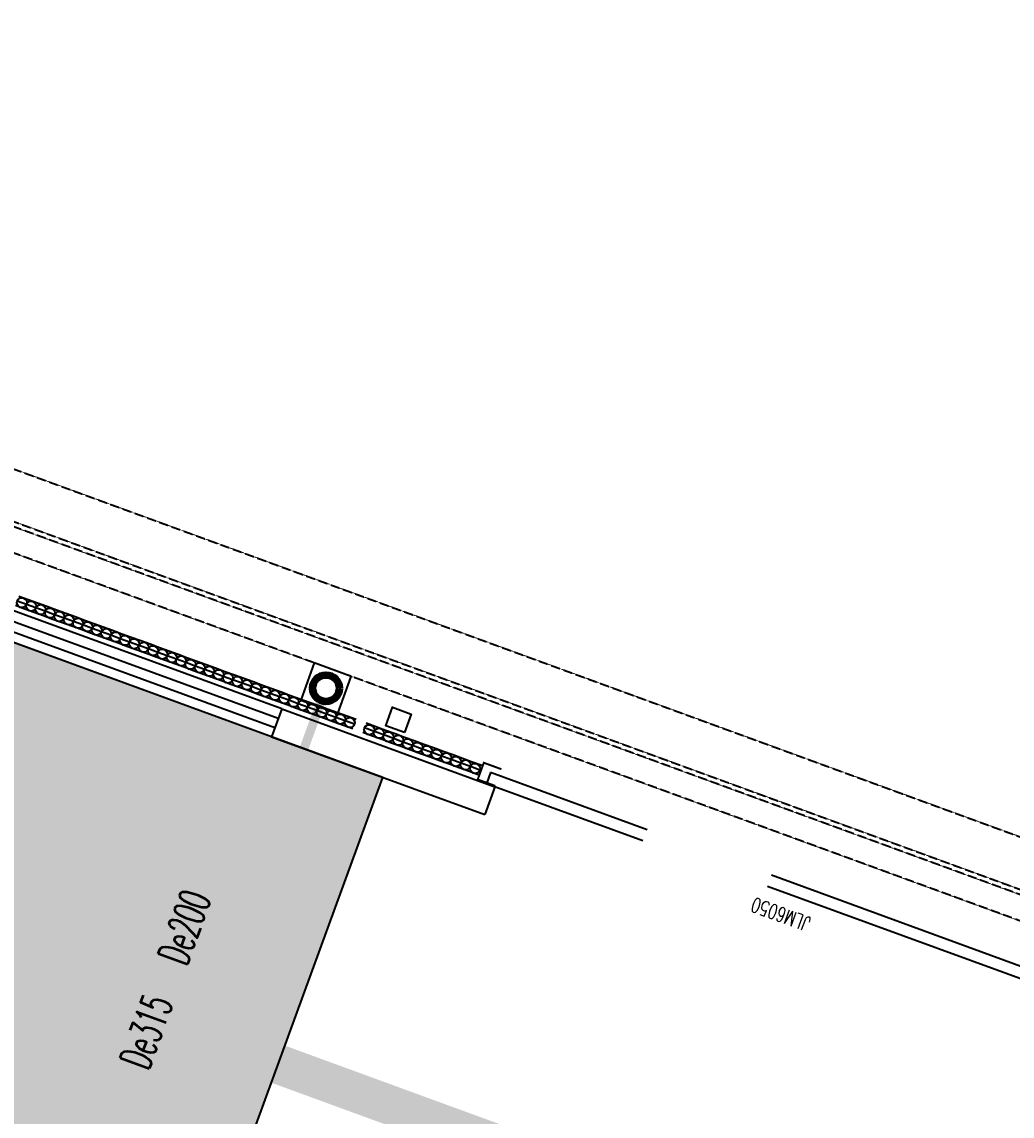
# Model space of a CAD drawing. Extents: x -111898 to 889894, y -2 to 1194865.
# Drawn here: x 571520 to 581552, y 770334 to 781414 of the extents above; entities that cross this region are included whole.
import ezdxf

# ---------------------------------------------------------------- set-up
doc = ezdxf.new("R2010")
doc.units = 0
doc.header["$LTSCALE"] = 10
doc.header["$MEASUREMENT"] = 0
doc.linetypes.add('10平面$0$10平面$0$DASH', pattern=[0.35, 0.25, -0.1])
doc.linetypes.add('10平面$0$DASH', pattern=[0.35, 0.25, -0.1])
doc.layers.get('Defpoints').update_dxf_attribs({"color": 210})
for name, color, linetype in [('0-WALL', 252, 'Continuous'), ('1-单体雨水', 131, 'Continuous'), ('10平面$0$10平面$0$WINDOW', 4, 'Continuous'), ('10平面$0$10平面$0$WINDOW_TEXT', 7, 'Continuous'), ('10平面$0$A-HRAIL', 173, 'Continuous'), ('10平面$0$A-SFCE', 30, 'Continuous'), ('10平面$0$AS-WALL', 40, 'Continuous'), ('10平面$0$建-窗', 4, 'Continuous'), ('TEXT_雨水', 4, 'Continuous'), ('WALL', 252, 'Continuous')]:
    doc.layers.add(name, color=color, linetype=linetype)
doc.layers.add('GPS-ZF消防', color=1, linetype='TG_X', lineweight=60)
doc.layers.add('LG-ZF雨水', color=4, linetype='Continuous', lineweight=60)
doc.styles.add('10平面$0$10平面$0$_TCH_WINDOW', font='SIMPLEX', dxfattribs={"height": 3.5, "bigfont": 'GBCBIG'})
doc.styles.add('_TWT_PIPEDN', font='SIMPLEX', dxfattribs={"width": 0.6, "height": 3, "bigfont": 'HZTXT'})
doc.styles.add('TG_LINETYPE', font='SIMPLEX', dxfattribs={"width": 0.8, "height": 3.5, "bigfont": 'HZTXT'})
doc.linetypes.add('TG_WX', pattern='A,3,-0.6,["WX",TG_LINETYPE,S=0.1,R=0,X=-0.52,Y=-0.15],0', length=3.6)
doc.linetypes.add('TG_X', pattern='A,5,-0.3,["X",TG_LINETYPE,S=0.1,R=0,X=-0.23,Y=-0.15],0', length=5.3)

# ---------------------------------------------------------------- blocks, each defined once
blk = doc.blocks.new('10平面$0$10平面$0$$DorLib2D$00000126')
at = {"color": 0, "linetype": 'Continuous'}
for p, q in [((-0.532, 0.5), (-0.532, 0.9)), ((0.532, 0.9), (0.532, 0.5))]:
    blk.add_line(p, q, dxfattribs=at)
at = {"color": 0, "linetype": '10平面$0$10平面$0$DASH'}
for p, q in [((-0.532, 0.9), (0.532, 0.9)), ((-0.532, 0.5), (0.532, 0.5))]:
    blk.add_line(p, q, dxfattribs=at)
blk = doc.blocks.new('10平面$0$WINDOW2DLIB$DYNSTYLE$00000005')
at = {"color": 0}
for points in [[(-0.5, 0.5), (-0.5, -0.5)], [(-0.5, 0.5), (0.5, 0.5)], [(0.5, 0.16667), (-0.5, 0.16667)], [(0.5, -0.16667), (-0.5, -0.16667)], [(-0.5, -0.5), (0.5, -0.5)]]:
    blk.add_lwpolyline(points, dxfattribs=at)
blk = doc.blocks.new('10平面$0$42343243-M')
at = {"layer": '10平面$0$AS-WALL'}
for p, q in [((210654, 1223170), (208354, 1223170)), ((208354, 1222870), (208354, 1223170)), ((210654, 1222870), (208354, 1222870))]:
    blk.add_line(p, q, dxfattribs=at)
blk.add_lwpolyline([(210654, 1222870), (210654, 1223170)], dxfattribs=at)
at = {"layer": '10平面$0$10平面$0$WINDOW'}
ref = blk.add_blockref('10平面$0$10平面$0$$DorLib2D$00000126', (205254, 1223020), dxfattribs=dict(at, xscale=6000, yscale=-300, zscale=300))
ref.add_attrib('A0', 'JLM6050', (204885, 1223016), dxfattribs={"layer": '10平面$0$10平面$0$WINDOW_TEXT', "height": 148.8, "style": '10平面$0$10平面$0$_TCH_WINDOW', "width": 0.705882})
at = {"layer": '10平面$0$建-窗', "xscale": -12700, "yscale": 300, "zscale": 300, "rotation": 180.0000000000008}
blk.add_blockref('10平面$0$WINDOW2DLIB$DYNSTYLE$00000005', (217004, 1223020), dxfattribs=at)
blk = doc.blocks.new('10平面$0$3333')
at = {"layer": '10平面$0$A-SFCE', "const_width": 20}
blk.add_lwpolyline([(-227064, 766320), (-227064, 766510), (-227244, 766510), (-227244, 766320)], dxfattribs=at)
blk = doc.blocks.new('10平面$0$99平面图例外参$0$$LinePat$圆环')
for points in [[(0, 150), (300, 150)], [(0, 0), (300, 0)], [(0, -150), (300, -150)]]:
    blk.add_lwpolyline(points)
at = {"color": 0}
blk.add_circle((150, 0), 150, dxfattribs=at)

msp = doc.modelspace()

# ---------------------------------------------------------------- hatches: boundary and pattern name
at = {"layer": '0-WALL'}
h = msp.add_hatch(dxfattribs=at)
h.set_pattern_fill('草坪或沼泽', color=8, scale=400, angle=-0.200257)
h.set_pattern_definition([(359.79974, (-824318.4, 704905.5), (1605.5824, 1594.398), [240, -48, 64, -48, 240, -960]), (359.79974, (-824398.3, 704953.8), (1605.5824, 1594.398), [160, -120, 240, -120, 160, -800]), (359.79974, (-823836, 705591.9), (1605.5824, 1594.398), [200, -80, 200, -1120]), (359.79974, (-824634.9, 705914.7), (1605.5824, 1594.398), [80, -160, 80, -1280]), (89.79974, (-824474.9, 705914.1), (-1594.398, 1605.5824), [144, -1456]), (89.79974, (-823998.3, 704952.4), (-1594.398, 1605.5824), [160, -1440]), (89.79974, (-823596, 705591), (-1594.398, 1605.5824), [160, -1440]), (44.79974, (-823790.3, 704935.7), (5.5922, 1599.9902), [160, -2102.7417]), (134.79974, (-824206.3, 704937.2), (-1599.9902, 5.5922), [160, -2102.7417]), (63.23469, (-823838.3, 704943.9), (5.5922, 1599.99023), [160, -3417.7088]), (75.7635, (-823918.27, 704952.15), (5.59221, 1599.99023), [160, -6436.969]), (75.7635, (-823516.03, 705590.75), (5.59221, 1599.99023), [128, -6468.969]), (75.7635, (-824442.9, 705914), (5.59221, 1599.99023), [112, -6484.969]), (103.835987, (-824078.27, 704952.7), (5.59221, 1599.99023), [160, -6436.969]), (103.835987, (-823676.03, 705591.3), (5.59221, 1599.99023), [128, -6468.969]), (103.835987, (-824506.9, 705914.2), (5.59221, 1599.99023), [112, -6484.969]), (116.364795, (-824158.3, 704945), (5.5922, 1599.99023), [160, -3417.7069])])
edge = h.paths.add_edge_path()
edge.add_arc((570438.95, 769548.63), 3002.94, 251.657028, 339.787973)
edge.add_line((573256.98, 768511.12), (575176.3, 773764.44))
edge.add_line((575176.3, 773764.44), (535351.25, 788315.22))
edge.add_line((535351.25, 788315.22), (533712.99, 783831.36))
edge.add_arc((539372.05, 781860.93), 5992.29, 160.802302, 252.642025)
edge.add_line((537584.3, 776141.53), (569493.91, 766698.26))
edge = h.paths.add_edge_path()
edge.add_line((610267.76, 754631.72), (621806.61, 751983.61))
edge.add_arc((622572.51, 754894.31), 3009.78, 255.257746, 337.187472)
edge.add_line((625346.86, 753727.37), (625897, 755233.12))
edge.add_line((625897, 755233.12), (586072.93, 769786.57))
edge.add_line((586072.93, 769786.57), (584531.96, 765568.9))
edge.add_arc((587353.85, 764542.48), 3002.77, 160.011943, 251.548228)
edge.add_line((586403.46, 761694.08), (610267.76, 754631.72))

# ---------------------------------------------------------------- linework, layer by layer
msp.add_lwpolyline([(569493.91, 766698.26, 0.404691), (573256.98, 768511.12), (575176.3, 773764.44), (535351.25, 788315.22), (533712.99, 783831.36, 0.42364971), (537584.3, 776141.53)], format="xyb", close=True, dxfattribs=at)
at = {"layer": '1-单体雨水', "const_width": 90}
msp.add_lwpolyline([(574549.52, 774525.82), (572446.63, 768770.16)], dxfattribs=at)
at = {"layer": 'Defpoints', "color": 7}
for points in [[(574344.51, 774547.49), (574720.21, 774410.22), (574857.48, 774785.93), (574481.77, 774923.2)], [(575394.86, 774216.96), (575207.01, 774285.6), (575275.64, 774473.45), (575463.5, 774404.82)]]:
    msp.add_lwpolyline(points, close=True, dxfattribs=at)
at = {"layer": 'GPS-ZF消防', "linetype": 'TG_WX', "ltscale": 0.1, "const_width": 400}
msp.add_lwpolyline([(570388.83, 772222.2), (639502.99, 746961.95)], dxfattribs=at)
at = {"layer": 'LG-ZF雨水'}
for radius in [150, 120]:
    msp.add_circle((574600.99, 774666.71), radius, dxfattribs=at)
at = {"layer": 'WALL', "color": 8, "linetype": '10平面$0$DASH'}
for p, q in [((478621.79, 810798.34), (642806.59, 750811.75)), ((478450.2, 810328.7), (642635.01, 750342.12)), ((583490.66, 771897.87), (566865.54, 777972.03)), ((583404.86, 771663.05), (566779.74, 777737.21))]:
    msp.add_line(p, q, dxfattribs=at)

# ---------------------------------------------------------------- block references
at = {"layer": '10平面$0$A-HRAIL', "yscale": 0.3333333333333334, "zscale": 0.3333333333333333}
for p, xscale, rotation in [((571567.41, 775515.34), 0.3368181818181818, 159.9297114347964), ((571662.32, 775480.66), 0.3368181818181818, 159.9297114347964), ((571757.23, 775445.99), 0.3368181818181818, 159.9297114347964), ((571852.14, 775411.31), 0.3368181818181818, 159.9297114347964), ((571947.05, 775376.63), 0.3368181818181818, 159.9297114347964), ((572041.96, 775341.96), 0.3368181818181818, 159.9297114347964), ((572136.86, 775307.28), 0.3368181818181818, 159.9297114347964), ((572231.77, 775272.61), 0.3368181818181818, 159.9297114347964), ((572326.68, 775237.93), 0.3368181818181818, 159.9297114347964), ((572421.59, 775203.25), 0.3368181818181818, 159.9297114347964), ((572516.5, 775168.58), 0.3368181818181818, 159.9297114347964), ((572611.41, 775133.9), 0.3368181818181818, 159.9297114347964), ((572706.32, 775099.23), 0.3368181818181818, 159.9297114347964), ((572801.23, 775064.55), 0.3368181818181818, 159.9297114347964), ((572896.14, 775029.87), 0.3368181818181818, 159.9297114347964), ((572991.05, 774995.2), 0.3368181818181818, 159.9297114347964), ((573085.96, 774960.52), 0.3368181818181818, 159.9297114347964), ((573180.87, 774925.85), 0.3368181818181818, 159.9297114347964), ((573275.77, 774891.17), 0.3368181818181818, 159.9297114347964), ((573370.68, 774856.49), 0.3368181818181818, 159.9297114347964), ((573465.59, 774821.82), 0.3368181818181818, 159.9297114347964), ((573560.5, 774787.14), 0.3368181818181818, 159.9297114347964), ((573655.41, 774752.47), 0.3368181818181818, 159.9297114347964), ((573750.32, 774717.79), 0.3368181818181818, 159.9297114347964), ((573845.23, 774683.11), 0.3368181818181818, 159.9297114347964), ((573940.14, 774648.44), 0.3368181818181818, 159.9297114347964), ((574035.05, 774613.76), 0.3368181818181818, 159.9297114347964), ((574129.96, 774579.09), 0.3368181818181818, 159.9297114347964), ((574224.87, 774544.41), 0.3368181818181818, 159.9297114347964), ((574319.78, 774509.73), 0.3368181818181818, 159.9297114347964), ((574414.69, 774475.06), 0.3368181818181818, 159.9297114347964), ((574509.59, 774440.38), 0.3368181818181818, 159.9297114347964), ((574604.5, 774405.7), 0.3368181818181818, 159.9297114347964), ((574699.41, 774371.03), 0.3368181818181818, 159.9297114347964), ((574794.32, 774336.35), 0.3368181818181818, 159.9297114347964), ((574889.23, 774301.68), 0.3368181818181818, 159.9297114347964), ((575088.2, 774228.98), 0.3461108940497231, 159.9297114347965), ((575185.73, 774193.35), 0.3461108940497231, 159.9297114347965), ((575283.26, 774157.72), 0.3461108940497231, 159.9297114347965), ((575380.78, 774122.08), 0.3461108940497231, 159.9297114347965), ((575478.31, 774086.45), 0.3461108940497231, 159.9297114347965), ((575575.84, 774050.82), 0.3461108940497231, 159.9297114347965), ((575673.37, 774015.18), 0.3461108940497231, 159.9297114347965), ((575770.89, 773979.55), 0.3461108940497231, 159.9297114347965), ((575868.42, 773943.92), 0.3461108940497231, 159.9297114347965), ((575965.95, 773908.29), 0.3461108940497231, 159.9297114347965), ((576063.48, 773872.65), 0.3461108940497231, 159.9297114347965), ((576161.01, 773837.02), 0.3461108940497231, 159.9297114347965)]:
    msp.add_blockref('10平面$0$99平面图例外参$0$$LinePat$圆环', p, dxfattribs=dict(at, xscale=xscale, rotation=rotation))
at = {"layer": '10平面$0$A-SFCE', "xscale": -1, "rotation": 69.92971143459307}
msp.add_blockref('10平面$0$3333', (1218177.63, 297422.75), dxfattribs=at)
at = {"layer": 'WALL', "color": 8, "rotation": 159.9297114345931}
msp.add_blockref('10平面$0$42343243-M', (1191669.35, 1850775.27), dxfattribs=at)

# ---------------------------------------------------------------- texts
at = {"layer": 'TEXT_雨水', "style": '_TWT_PIPEDN', "width": 0.557143}
for s, p in [('De200', (573186.81, 771843.22)), ('De315', (572800.76, 770786.59))]:
    msp.add_text(s, height=315, rotation=69.929712, dxfattribs=at).set_placement(p)

doc.saveas('drawing.dxf')
